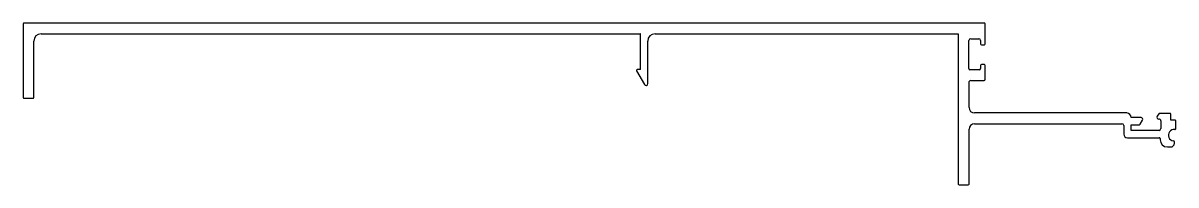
# Model space of a CAD drawing. Extents: x 1602 to 1923, y 1292 to 1337.
import ezdxf

# ---------------------------------------------------------------- set-up
doc = ezdxf.new("R2010")
doc.units = 0
doc.layers.get('0').update_dxf_attribs({"linetype": 'CONTINUOUS'})

msp = doc.modelspace()

# ---------------------------------------------------------------- linework, layer by layer
for p, q in [((1602.01, 1336.42), (1602.01, 1315.95)), ((1870.06, 1336.67), (1602.26, 1336.67)), ((1870.31, 1330.85), (1870.31, 1336.42)), ((1605.01, 1315.95), (1605.01, 1331.63)), ((1607.04, 1333.67), (1774.07, 1333.67)), ((1774.17, 1323.7), (1774.17, 1333.57)), ((1776.2, 1319.8), (1776.2, 1331.63)), ((1778.23, 1333.67), (1862.79, 1333.67)), ((1862.79, 1333.67), (1862.79, 1291.81)), ((1865.76, 1323.96), (1865.76, 1331.8)), ((1866.26, 1332.3), (1868.51, 1332.3)), ((1869.01, 1331.8), (1869.01, 1330.85)), ((1869.26, 1330.6), (1870.06, 1330.6)), ((1869.01, 1324.85), (1869.01, 1323.96)), ((1870.06, 1325.1), (1869.26, 1325.1)), ((1870.31, 1320.99), (1870.31, 1324.85)), ((1773.07, 1323.32), (1775.25, 1319.55)), ((1774.17, 1323.7), (1773.29, 1323.7)), ((1868.71, 1323.66), (1866.06, 1323.66)), ((1865.79, 1313.13), (1865.79, 1320.36)), ((1866.26, 1320.69), (1870.01, 1320.69)), ((1602.26, 1315.7), (1604.76, 1315.7)), ((1909.83, 1311.61), (1867.31, 1311.61)), ((1867.31, 1308.6), (1908.44, 1308.6)), ((1913.75, 1310.36), (1910.98, 1310.36)), ((1913.55, 1308.48), (1914.19, 1309.6)), ((1918.72, 1311.38), (1918.25, 1310.75)), ((1921.78, 1311.5), (1918.96, 1311.5)), ((1919.27, 1309.41), (1919.27, 1307.24)), ((1922.03, 1309.57), (1922.03, 1311.25)), ((1923.24, 1309.57), (1922.03, 1309.57)), ((1923.49, 1307.28), (1923.49, 1309.32)), ((1865.79, 1291.81), (1865.79, 1307.08)), ((1908.94, 1308.1), (1908.94, 1305.71)), ((1910.98, 1306.74), (1910.98, 1308.33)), ((1910.98, 1308.33), (1913.29, 1308.33)), ((1918.77, 1306.74), (1910.98, 1306.74)), ((1909.94, 1304.71), (1918.82, 1304.71)), ((1919.07, 1304.46), (1919.07, 1304.17)), ((1921.11, 1302.13), (1922.04, 1302.13)), ((1923.06, 1303.15), (1923.06, 1303.57)), ((1863.04, 1291.56), (1865.54, 1291.56))]:
    msp.add_line(p, q)
for centre, radius, start, end in [((1602.26, 1336.42), 0.25, 90, 180), ((1870.06, 1336.42), 0.25, 0, 90), ((1607.04, 1331.63), 2.03, 90, 180), ((1774.07, 1333.57), 0.1, 0, 90), ((1778.23, 1331.63), 2.03, 90, 180), ((1866.26, 1331.8), 0.5, 90, 180), ((1868.51, 1331.8), 0.5, 0, 90), ((1869.26, 1330.85), 0.25, 180, 270), ((1870.06, 1330.85), 0.25, 270, 0), ((1869.26, 1324.85), 0.25, 90, 180), ((1870.06, 1324.85), 0.25, 0, 90), ((1773.29, 1323.45), 0.25, 90, 210), ((1866.06, 1323.96), 0.3, 180, 270), ((1868.71, 1323.96), 0.3, 270, 0), ((1775.69, 1319.8), 0.508, 210, 360), ((1866.26, 1320.19), 0.5, 90.0004, 159.3903), ((1870.01, 1320.99), 0.3, 270.0011, 0), ((1602.26, 1315.95), 0.25, 180, 270), ((1604.76, 1315.95), 0.25, 270, 0), ((1867.31, 1313.13), 1.52, 180, 270), ((1867.31, 1307.08), 1.52, 90, 180), ((1908.44, 1308.1), 0.5, 0, 90), ((1909.63, 1310.27), 1.35, 3.5692, 81.3559), ((1913.29, 1308.63), 0.3, 270, 330.0581), ((1913.75, 1309.85), 0.508, 330.0581, 90), ((1918.73, 1310.48), 0.553, 149.8586, 271.6996), ((1918.96, 1311.2), 0.3, 90, 143), ((1918.76, 1309.41), 0.513, 0, 91.6996), ((1921.78, 1311.25), 0.25, 0, 90), ((1923.24, 1309.32), 0.25, 0, 90), ((1909.94, 1305.71), 1, 180, 270), ((1918.77, 1307.24), 0.502, 270, 0), ((1922.94, 1305.43), 1.57, 82.3754, 264.3996), ((1923.19, 1307.28), 0.3, 262.3754, 0), ((1918.82, 1304.46), 0.25, 0, 90), ((1921.11, 1304.17), 2.04, 180, 270), ((1922.04, 1303.15), 1.02, 270, 360), ((1922.76, 1303.57), 0.3, 0, 84.3996), ((1863.04, 1291.81), 0.25, 180, 270), ((1865.54, 1291.81), 0.25, 270, 0)]:
    msp.add_arc(centre, radius, start, end)

doc.saveas('drawing.dxf')
